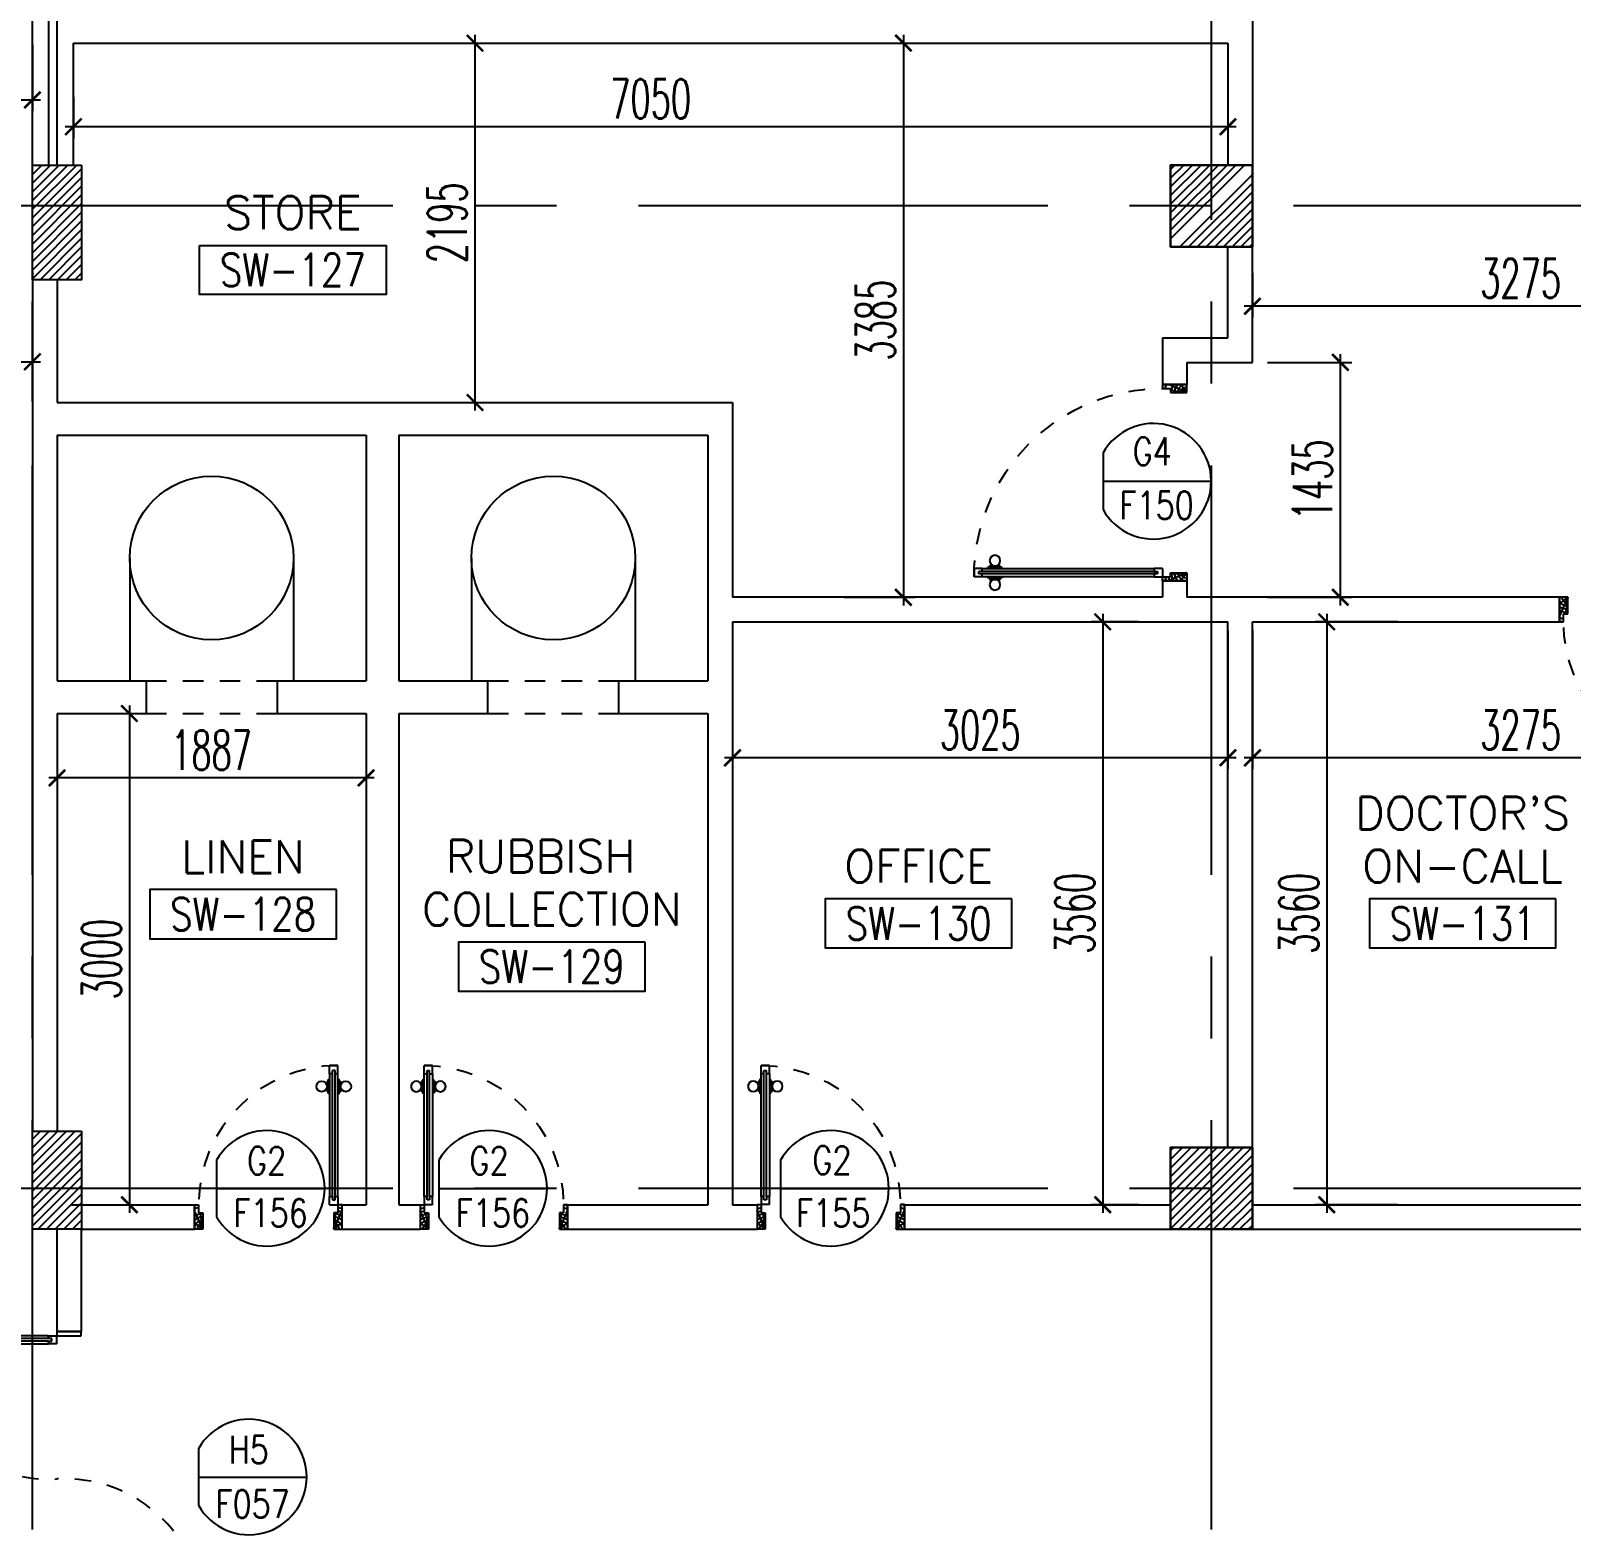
# Model space of a CAD drawing. Extents: x 276011.4 to 276105.3, y 57291.9 to 57371.4.
# Drawn here: x 276062.41 to 276071.81, y 57327.88 to 57337.05 of the extents above; entities that cross this region are included whole.
import ezdxf
from ezdxf.enums import TextEntityAlignment as Align

# ---------------------------------------------------------------- set-up
doc = ezdxf.new("R2010")
doc.units = 0
doc.header["$MEASUREMENT"] = 0
doc.header["$PDMODE"] = 34
for name, pattern in [('CENTERX2', [4, 2.5, -0.5, 0.5, -0.5]), ('HIDDEN', [0.375, 0.25, -0.125]), ('HIDDEN2', [0.1875, 0.125, -0.0625])]:
    doc.linetypes.add(name, pattern=pattern)
doc.layers.get('0').update_dxf_attribs({"linetype": 'CONTINUOUS'})
doc.layers.get('DEFPOINTS').update_dxf_attribs({"linetype": 'CONTINUOUS'})
for name, color, linetype in [('AXES', 11, 'CENTERX2'), ('COL', 5, 'CONTINUOUS'), ('DIM', 4, 'CONTINUOUS'), ('DOOR', 7, 'CONTINUOUS'), ('DOOR-CR', 2, 'CONTINUOUS'), ('DOOR-NO', 3, 'CONTINUOUS'), ('HAT', 8, 'CONTINUOUS'), ('INSUL', 4, 'CONTINUOUS'), ('RM-BOX', 4, 'CONTINUOUS'), ('RM-NAME', 2, 'CONTINUOUS'), ('RM-NO', 2, 'CONTINUOUS'), ('SHAFT', 3, 'CONTINUOUS'), ('SUNI-FUR', 11, 'CONTINUOUS'), ('WALL', 2, 'CONTINUOUS')]:
    doc.layers.add(name, color=color, linetype=linetype)
doc.styles.add('ROMANS', font='ROMANS.shx', dxfattribs={"width": 0.6})
doc.dimstyles.new('STANDARD in', dxfattribs={"dimtxt": 0.24, "dimasz": 0.1, "dimexe": 0.07, "dimexo": 0.05, "dimgap": 0.05, "dimtad": 1, "dimdec": 0, "dimlfac": 1000, "dimzin": 0, "dimdsep": 46, "dimtxsty": 'ROMANS', "dimblk": 'ARCHTICK', "dimcen": 0.05, "dimdle": 0.05, "dimclrd": 4, "dimclre": 4, "dimclrt": 2, "dimadec": 0, "dimazin": 0, "dimtfac": 1, "dimtdec": 0, "dimtmove": 2, "dimatfit": 3, "dimfxl": 0, "dimtolj": 1, "dimtzin": 0, "dimarcsym": 0})

# ---------------------------------------------------------------- blocks, each defined once
blk = doc.blocks.new('RM1')
at = {"layer": 'RM-BOX'}
blk.add_lwpolyline([(569.9, -200), (-569.9, -200), (-569.9, -500), (569.9, -500)], close=True, dxfattribs=at)
at = {"layer": 'RM-NAME', "style": 'ROMANS'}
for tag, p in [('ROOMNAME1', (0, 323.8)), ('ROOMNAME2', (0, 0))]:
    blk.add_attdef(tag, text='', height=200, dxfattribs=at).set_placement(p, align=Align.MIDDLE)
at = {"layer": 'RM-NO', "style": 'ROMANS', "width": 0.8}
blk.add_attdef('ROOMNO', text='', height=200, dxfattribs=at).set_placement((0, -350), align=Align.MIDDLE)
blk = doc.blocks.new('DD1')
at = {"layer": 'DOOR-CR'}
blk.add_line((-307.6, 0), (352.8, 0), dxfattribs=at)
blk.add_lwpolyline([(-307.6, -172.9, 3.820224), (-307.6, 172.9)], format="xyb", close=True, dxfattribs=at)
at = {"layer": 'DOOR-NO', "color": 255, "style": 'ROMANS', "width": 0.8}
for tag, p in [('G', (0, 183.5)), ('000', (0, -141.4))]:
    blk.add_attdef(tag, text='', height=204, dxfattribs=at).set_placement(p, align=Align.MIDDLE)
blk = doc.blocks.new('*X41')
at = {"color": 0}
for p, q in [((227925.6, 149489.7), (228425.6, 149989.7)), ((227928.6, 149545.8), (228372.5, 149989.7)), ((227928.6, 149598.8), (228319.5, 149989.7)), ((227928.6, 149651.8), (228266.5, 149989.7)), ((227928.6, 149704.9), (228213.4, 149989.7)), ((227928.6, 149757.9), (228160.4, 149989.7)), ((227928.6, 149810.9), (228107.4, 149989.7)), ((227928.6, 149864), (228054.3, 149989.7)), ((227928.6, 149917), (228001.3, 149989.7)), ((227928.6, 149970), (227948.3, 149989.7)), ((227978.6, 149489.7), (228428.6, 149939.7)), ((228031.6, 149489.7), (228428.6, 149886.7)), ((228084.7, 149489.7), (228428.6, 149833.6)), ((228137.7, 149489.7), (228428.6, 149780.6)), ((228190.7, 149489.7), (228428.6, 149727.6)), ((228243.8, 149489.7), (228428.6, 149674.5)), ((228296.8, 149489.7), (228428.6, 149621.5)), ((228349.8, 149489.7), (228428.6, 149568.5)), ((228402.9, 149489.7), (228428.6, 149515.4))]:
    blk.add_line(p, q, dxfattribs=at)
blk = doc.blocks.new('COL50')
at = {"layer": 'COL'}
blk.add_lwpolyline([(-250, 250), (-250, -250), (250, -250), (250, 250)], close=True, dxfattribs=at)
blk = doc.blocks.new('*X42')
at = {"color": 0}
for p, q in [((227928.6, 155538.5), (228379.8, 155989.7)), ((227928.6, 155591.5), (228326.8, 155989.7)), ((227928.6, 155644.6), (228273.7, 155989.7)), ((227928.6, 155697.6), (228220.7, 155989.7)), ((227928.6, 155750.6), (228167.7, 155989.7)), ((227928.6, 155803.7), (228114.6, 155989.7)), ((227928.6, 155856.7), (228061.6, 155989.7)), ((227928.6, 155909.7), (228008.6, 155989.7)), ((227928.6, 155962.8), (227955.5, 155989.7)), ((227985.9, 155489.7), (228428.6, 155932.4)), ((228038.9, 155489.7), (228428.6, 155879.4)), ((228091.9, 155489.7), (228428.6, 155826.4)), ((228145, 155489.7), (228428.6, 155773.3)), ((228198, 155489.7), (228428.6, 155720.3)), ((228251, 155489.7), (228428.6, 155667.3)), ((228304.1, 155489.7), (228428.6, 155614.2)), ((228357.1, 155489.7), (228428.6, 155561.2)), ((228410.1, 155489.7), (228428.6, 155508.2))]:
    blk.add_line(p, q, dxfattribs=at)
blk = doc.blocks.new('DOOR100')
at = {"layer": 'DOOR', "color": 0, "linetype": 'ByBlock'}
for p, q in [((-25, 1300), (-75, 1300)), ((-75, 1300), (-25, 1300)), ((-75, 1250), (-75, 1300)), ((-58, 1250), (-75, 1250)), ((-42, 1270), (-58, 1270)), ((-58, 1250), (-58, 1270)), ((-42, 1250), (-42, 1270)), ((-25, 1250), (-42, 1250)), ((-25, 1250), (-25, 1300)), ((-82.2, 1205), (-91.2, 1205)), ((-91.2, 1205), (-91.2, 1140.2)), ((-82.2, 1140.2), (-91.2, 1140.2)), ((-75, 1217.6), (-82.2, 1217.6)), ((-82.2, 1127.6), (-82.2, 1217.6)), ((-82.2, 1205), (-82.2, 1140.2)), ((-25, 1217.6), (-17.8, 1217.6)), ((-17.8, 1127.6), (-17.8, 1217.6)), ((-17.8, 1205), (-8.8, 1205)), ((-17.8, 1205), (-17.8, 1140.2)), ((-17.8, 1140.2), (-8.8, 1140.2)), ((-8.8, 1205), (-8.8, 1140.2)), ((-75, 1127.6), (-82.2, 1127.6)), ((-25, 1127.6), (-17.8, 1127.6)), ((-75, 200), (-58, 200)), ((-75, 150), (-75, 200)), ((-58, 200), (-58, 180)), ((-42, 200), (-25, 200)), ((-42, 180), (-42, 200)), ((-25, 200), (-25, 150)), ((-1200, 0), (-1200, 150)), ((-1200, 150), (-1175, 150)), ((-1200, 150), (-1200, 0)), ((-1175, 150), (-1175, 100)), ((-1175, 100), (-1150, 100)), ((-1150, 100), (-1150, 0)), ((-75, 150), (-25, 150)), ((-58, 180), (-42, 180)), ((-50, 100), (-50, 0)), ((-25, 100), (-50, 100)), ((0, 150), (-25, 150)), ((-25, 150), (-25, 100)), ((0, 150), (0, 0)), ((-1150, 0), (-1200, 0)), ((-50, 0), (0, 0))]:
    blk.add_line(p, q, dxfattribs=at)
at = {"layer": 'DOOR', "linetype": 'ByBlock'}
for p, q in [((-75, 1250), (-75, 200)), ((-58, 200), (-58, 1250)), ((-42, 200), (-42, 1250)), ((-25, 200), (-25, 1250)), ((0, 0), (0, 150))]:
    blk.add_line(p, q, dxfattribs=at)
at = {"layer": 'DOOR', "color": 9, "linetype": 'ByBlock'}
for p, q in [((-1150, 0), (-1200, 113.7)), ((-1150, 0), (-1163.4, 100)), ((-50, 0), (0, 113.7)), ((-50, 0), (-36.6, 100)), ((-1150, 0), (-1200, 40.1)), ((-50, 0), (0, 40.1))]:
    blk.add_line(p, q, dxfattribs=at)
at = {"layer": 'DOOR', "color": 0, "linetype": 'ByBlock'}
for centre in [(-123.5, 1172.6), (23.5, 1172.6)]:
    blk.add_circle(centre, 32.4, dxfattribs=at)
at = {"layer": 'DOOR', "linetype": 'HIDDEN', "ltscale": 0.5}
blk.add_arc((-25, 150), 1150, 89.99998, 180.00006, dxfattribs=at)
at = {"layer": 'DOOR', "color": 9, "linetype": 'ByBlock'}
for centre, radius, start, end in [((-1150, 0), 154.4, 103.71423, 108.89471), ((-1150, 0), 134.4, 100.71998, 111.84015), ((-1150, 0), 94.4, 90, 121.98181), ((-50, 0), 94.4, 58.01819, 90), ((-50, 0), 134.4, 68.15985, 79.28002), ((-50, 0), 114.4, 64.08384, 77.37743), ((-50, 0), 154.4, 71.10529, 76.28577), ((-1150, 0), 74.4, 90, 132.22357), ((-1150, 0), 54.4, 90, 156.79262), ((-1150, 0), 34.4, 90, 180), ((-1150, 0), 14.4, 90, 180), ((-50, 0), 74.4, 47.77643, 90), ((-50, 0), 54.4, 23.20738, 90), ((-50, 0), 34.4, 0, 90), ((-50, 0), 14.4, 0, 90)]:
    blk.add_arc(centre, radius, start, end, dxfattribs=at)
blk = doc.blocks.new('DOOR90')
at = {"layer": 'DOOR', "color": 0, "linetype": 'ByBlock'}
for p, q in [((-150, 0), (-150, -25)), ((-150, 0), (0, 0)), ((0, -50), (0, 0)), ((-1000, -25), (-1000, -75)), ((-1000, -75), (-1000, -25)), ((-950, -25), (-1000, -25)), ((-950, -75), (-1000, -75)), ((-970, -42), (-970, -58)), ((-950, -42), (-970, -42)), ((-950, -58), (-970, -58)), ((-950, -25), (-950, -42)), ((-950, -58), (-950, -75)), ((-917.6, -25), (-917.6, -17.8)), ((-827.6, -17.8), (-917.6, -17.8)), ((-917.6, -75), (-917.6, -82.2)), ((-827.6, -82.2), (-917.6, -82.2)), ((-905, -17.8), (-905, -8.8)), ((-905, -8.8), (-840.2, -8.8)), ((-905, -17.8), (-840.2, -17.8)), ((-905, -82.2), (-905, -91.2)), ((-905, -82.2), (-840.2, -82.2)), ((-905, -91.2), (-840.2, -91.2)), ((-840.2, -17.8), (-840.2, -8.8)), ((-840.2, -82.2), (-840.2, -91.2)), ((-827.6, -25), (-827.6, -17.8)), ((-827.6, -75), (-827.6, -82.2)), ((-200, -42), (-200, -25)), ((-200, -25), (-150, -25)), ((-180, -42), (-200, -42)), ((-200, -75), (-200, -58)), ((-200, -58), (-180, -58)), ((-150, -75), (-200, -75)), ((-180, -58), (-180, -42)), ((-150, -75), (-150, -25)), ((-150, -25), (-100, -25)), ((-100, -25), (-100, -50)), ((-100, -50), (0, -50)), ((-150, -900), (-150, -875)), ((-150, -875), (-100, -875)), ((0, -900), (-150, -900)), ((-150, -900), (0, -900)), ((-100, -850), (0, -850)), ((-100, -875), (-100, -850)), ((0, -850), (0, -900))]:
    blk.add_line(p, q, dxfattribs=at)
at = {"layer": 'DOOR', "color": 9, "linetype": 'ByBlock'}
for p, q in [((0, -50), (-113.7, 0)), ((0, -50), (-40.1, 0)), ((0, -50), (-100, -36.6)), ((0, -850), (-113.7, -900)), ((0, -850), (-100, -863.4)), ((0, -850), (-40.1, -900))]:
    blk.add_line(p, q, dxfattribs=at)
at = {"layer": 'DOOR', "linetype": 'ByBlock'}
for p, q in [((-200, -25), (-950, -25)), ((-200, -42), (-950, -42)), ((-200, -58), (-950, -58)), ((-950, -75), (-200, -75))]:
    blk.add_line(p, q, dxfattribs=at)
at = {"layer": 'DOOR', "color": 0, "linetype": 'ByBlock'}
for centre in [(-872.6, 23.5), (-872.6, -123.5)]:
    blk.add_circle(centre, 32.4, dxfattribs=at)
at = {"layer": 'DOOR', "color": 9, "linetype": 'ByBlock'}
for centre, radius, start, end in [((0, -50), 154.4, 161.10529, 166.28577), ((0, -50), 134.4, 158.15985, 169.28002), ((0, -50), 94.4, 148.01819, 180), ((0, -50), 74.4, 137.77643, 180), ((0, -50), 114.4, 154.08384, 167.37743), ((0, -50), 54.4, 113.20738, 180), ((0, -50), 34.4, 90, 180), ((0, -50), 14.4, 90, 180), ((0, -850), 154.4, 193.71423, 198.89471), ((0, -850), 134.4, 190.71998, 201.84015), ((0, -850), 94.4, 180, 211.98181), ((0, -850), 74.4, 180, 222.22357), ((0, -850), 54.4, 180, 246.79262), ((0, -850), 34.4, 180, 270), ((0, -850), 14.4, 180, 270)]:
    blk.add_arc(centre, radius, start, end, dxfattribs=at)
at = {"layer": 'DOOR', "linetype": 'HIDDEN', "ltscale": 0.5}
blk.add_arc((-150, -25), 850, 180, 270, dxfattribs=at)
blk = doc.blocks.new('C11')
at = {"layer": 'HAT'}
h = blk.add_hatch(dxfattribs=at)
h.set_pattern_fill('ANSI31', color=256, scale=300, style=0)
h.set_pattern_definition([(45, (-248556.182, -75061.005), (-26.5165043, 26.5165043), [])])
h.paths.add_polyline_path([(300, 700), (0, 700), (0, 350), (300, 350)])
h.paths.add_polyline_path([(300, 350), (0, 350), (0, 0), (300, 0)])
at = {"layer": 'COL'}
blk.add_lwpolyline([(300, 700), (300, 0), (0, 0), (0, 700)], close=True, dxfattribs=at)
blk = doc.blocks.new('_ARCHTICK')
at = {"color": 0, "linetype": 'ByBlock', "const_width": 0.15}
blk.add_lwpolyline([(-0.5, -0.5), (0.5, 0.5)], dxfattribs=at)
blk = doc.blocks.new('*D399')
at = {"layer": 'DEFPOINTS', "color": 0, "linetype": 'ByBlock', "ltscale": 0.3}
for p in [(276069.8655, 57333.4429), (276073.1405, 57333.4429), (276069.8655, 57332.6125)]:
    blk.add_point(p, dxfattribs=at)
at = {"layer": 'DIM', "color": 4, "linetype": 'ByBlock', "lineweight": -2, "ltscale": 0.3}
for p, q in [((276069.8655, 57333.3929), (276069.8655, 57332.5425)), ((276073.1405, 57333.3929), (276073.1405, 57332.5425)), ((276073.1905, 57332.6125), (276069.8155, 57332.6125))]:
    blk.add_line(p, q, dxfattribs=at)
at = {"layer": 'DIM', "color": 4, "linetype": 'ByBlock', "lineweight": -2, "ltscale": 0.3, "xscale": 0.1, "yscale": 0.1, "zscale": 0.1, "rotation": 180}
blk.add_blockref('_ARCHTICK', (276069.8655, 57332.6125), dxfattribs=at)
at = {"layer": 'DIM', "color": 4, "linetype": 'ByBlock', "lineweight": -2, "ltscale": 0.3, "xscale": 0.1, "yscale": 0.1, "zscale": 0.1}
blk.add_blockref('_ARCHTICK', (276073.1405, 57332.6125), dxfattribs=at)
at = {"layer": 'DIM', "color": 2, "linetype": 'ByBlock', "ltscale": 0.3, "insert": (276071.503, 57332.7825), "char_height": 0.24, "attachment_point": 5, "style": 'ROMANS'}
blk.add_mtext('\\A1;3275', dxfattribs=at)
blk = doc.blocks.new('*D398')
at = {"layer": 'DEFPOINTS', "color": 0, "linetype": 'ByBlock', "ltscale": 0.3}
for p in [(276070.803, 57333.4429), (276070.3191, 57329.8829), (276070.803, 57329.8829)]:
    blk.add_point(p, dxfattribs=at)
at = {"layer": 'DIM', "color": 4, "linetype": 'ByBlock', "lineweight": -2, "ltscale": 0.3}
for p, q in [((276070.753, 57333.4429), (276070.2491, 57333.4429)), ((276070.3191, 57333.4929), (276070.3191, 57329.8329)), ((276070.753, 57329.8829), (276070.2491, 57329.8829))]:
    blk.add_line(p, q, dxfattribs=at)
at = {"layer": 'DIM', "color": 4, "linetype": 'ByBlock', "lineweight": -2, "ltscale": 0.3, "xscale": 0.1, "yscale": 0.1, "zscale": 0.1}
for p, rotation in [((276070.3191, 57333.4429), 90), ((276070.3191, 57329.8829), 270)]:
    blk.add_blockref('_ARCHTICK', p, dxfattribs=dict(at, rotation=rotation))
at = {"layer": 'DIM', "color": 2, "linetype": 'ByBlock', "ltscale": 0.3, "insert": (276070.1491, 57331.6629), "char_height": 0.24, "attachment_point": 5, "rotation": 90, "style": 'ROMANS'}
blk.add_mtext('\\A1;3560', dxfattribs=at)
blk = doc.blocks.new('*D397')
at = {"layer": 'DEFPOINTS', "color": 0, "linetype": 'ByBlock', "ltscale": 0.3}
for p in [(276066.6905, 57333.4329), (276069.7155, 57333.4429), (276066.6905, 57332.6125)]:
    blk.add_point(p, dxfattribs=at)
at = {"layer": 'DIM', "color": 4, "linetype": 'ByBlock', "lineweight": -2, "ltscale": 0.3}
for p, q in [((276066.6905, 57333.3829), (276066.6905, 57332.5425)), ((276069.7155, 57333.3929), (276069.7155, 57332.5425)), ((276069.7655, 57332.6125), (276066.6405, 57332.6125))]:
    blk.add_line(p, q, dxfattribs=at)
at = {"layer": 'DIM', "color": 4, "linetype": 'ByBlock', "lineweight": -2, "ltscale": 0.3, "xscale": 0.1, "yscale": 0.1, "zscale": 0.1, "rotation": 180}
blk.add_blockref('_ARCHTICK', (276066.6905, 57332.6125), dxfattribs=at)
at = {"layer": 'DIM', "color": 4, "linetype": 'ByBlock', "lineweight": -2, "ltscale": 0.3, "xscale": 0.1, "yscale": 0.1, "zscale": 0.1}
blk.add_blockref('_ARCHTICK', (276069.7155, 57332.6125), dxfattribs=at)
at = {"layer": 'DIM', "color": 2, "linetype": 'ByBlock', "ltscale": 0.3, "insert": (276068.203, 57332.7825), "char_height": 0.24, "attachment_point": 5, "style": 'ROMANS'}
blk.add_mtext('\\A1;3025', dxfattribs=at)
blk = doc.blocks.new('*D396')
at = {"layer": 'DEFPOINTS', "color": 0, "linetype": 'ByBlock', "ltscale": 0.3}
for p in [(276069.2194, 57333.4429), (276068.9511, 57329.8829), (276069.2194, 57329.8829)]:
    blk.add_point(p, dxfattribs=at)
at = {"layer": 'DIM', "color": 4, "linetype": 'ByBlock', "lineweight": -2, "ltscale": 0.3}
for p, q in [((276069.1694, 57333.4429), (276068.8811, 57333.4429)), ((276068.9511, 57333.4929), (276068.9511, 57329.8329)), ((276069.1694, 57329.8829), (276068.8811, 57329.8829))]:
    blk.add_line(p, q, dxfattribs=at)
at = {"layer": 'DIM', "color": 4, "linetype": 'ByBlock', "lineweight": -2, "ltscale": 0.3, "xscale": 0.1, "yscale": 0.1, "zscale": 0.1}
for p, rotation in [((276068.9511, 57333.4429), 90), ((276068.9511, 57329.8829), 270)]:
    blk.add_blockref('_ARCHTICK', p, dxfattribs=dict(at, rotation=rotation))
at = {"layer": 'DIM', "color": 2, "linetype": 'ByBlock', "ltscale": 0.3, "insert": (276068.7811, 57331.6629), "char_height": 0.24, "attachment_point": 5, "rotation": 90, "style": 'ROMANS'}
blk.add_mtext('\\A1;3560', dxfattribs=at)
blk = doc.blocks.new('*D395')
at = {"layer": 'DEFPOINTS', "color": 0, "linetype": 'ByBlock', "ltscale": 0.3}
for p in [(276062.5655, 57332.9004), (276064.453, 57332.9004), (276062.5655, 57332.4896)]:
    blk.add_point(p, dxfattribs=at)
at = {"layer": 'DIM', "color": 4, "linetype": 'ByBlock', "lineweight": -2, "ltscale": 0.3}
for p, q in [((276062.5655, 57332.8504), (276062.5655, 57332.4196)), ((276064.453, 57332.8504), (276064.453, 57332.4196)), ((276064.503, 57332.4896), (276062.5155, 57332.4896))]:
    blk.add_line(p, q, dxfattribs=at)
at = {"layer": 'DIM', "color": 4, "linetype": 'ByBlock', "lineweight": -2, "ltscale": 0.3, "xscale": 0.1, "yscale": 0.1, "zscale": 0.1, "rotation": 180}
blk.add_blockref('_ARCHTICK', (276062.5655, 57332.4896), dxfattribs=at)
at = {"layer": 'DIM', "color": 4, "linetype": 'ByBlock', "lineweight": -2, "ltscale": 0.3, "xscale": 0.1, "yscale": 0.1, "zscale": 0.1}
blk.add_blockref('_ARCHTICK', (276064.453, 57332.4896), dxfattribs=at)
at = {"layer": 'DIM', "color": 2, "linetype": 'ByBlock', "ltscale": 0.3, "insert": (276063.5092, 57332.6596), "char_height": 0.24, "attachment_point": 5, "style": 'ROMANS'}
blk.add_mtext('\\A1;1887', dxfattribs=at)
blk = doc.blocks.new('*D394')
at = {"layer": 'DEFPOINTS', "color": 0, "linetype": 'ByBlock', "ltscale": 0.3}
for p in [(276062.7744, 57332.8829), (276062.5987, 57329.8829), (276063.0072, 57329.8829)]:
    blk.add_point(p, dxfattribs=at)
at = {"layer": 'DIM', "color": 4, "linetype": 'ByBlock', "lineweight": -2, "ltscale": 0.3}
for p, q in [((276062.8244, 57332.8829), (276063.0772, 57332.8829)), ((276063.0072, 57332.9329), (276063.0072, 57329.8329)), ((276062.6487, 57329.8829), (276063.0772, 57329.8829))]:
    blk.add_line(p, q, dxfattribs=at)
at = {"layer": 'DIM', "color": 4, "linetype": 'ByBlock', "lineweight": -2, "ltscale": 0.3, "xscale": 0.1, "yscale": 0.1, "zscale": 0.1}
for p, rotation in [((276063.0072, 57332.8829), 90), ((276063.0072, 57329.8829), 270)]:
    blk.add_blockref('_ARCHTICK', p, dxfattribs=dict(at, rotation=rotation))
at = {"layer": 'DIM', "color": 2, "linetype": 'ByBlock', "ltscale": 0.3, "insert": (276062.8372, 57331.3829), "char_height": 0.24, "attachment_point": 5, "rotation": 90, "style": 'ROMANS'}
blk.add_mtext('\\A1;3000', dxfattribs=at)
blk = doc.blocks.new('*D393')
at = {"layer": 'DEFPOINTS', "color": 0, "linetype": 'ByBlock', "ltscale": 0.3}
for p in [(276064.8037, 57336.9779), (276064.5492, 57334.7829), (276065.1179, 57334.7829)]:
    blk.add_point(p, dxfattribs=at)
at = {"layer": 'DIM', "color": 4, "linetype": 'ByBlock', "lineweight": -2, "ltscale": 0.3}
for p, q in [((276065.1179, 57337.0279), (276065.1179, 57334.7329)), ((276064.8537, 57336.9779), (276065.1879, 57336.9779)), ((276064.5992, 57334.7829), (276065.1879, 57334.7829))]:
    blk.add_line(p, q, dxfattribs=at)
at = {"layer": 'DIM', "color": 4, "linetype": 'ByBlock', "lineweight": -2, "ltscale": 0.3, "xscale": 0.1, "yscale": 0.1, "zscale": 0.1}
for p, rotation in [((276065.1179, 57336.9779), 90), ((276065.1179, 57334.7829), 270)]:
    blk.add_blockref('_ARCHTICK', p, dxfattribs=dict(at, rotation=rotation))
at = {"layer": 'DIM', "color": 2, "linetype": 'ByBlock', "ltscale": 0.3, "insert": (276064.9479, 57335.8804), "char_height": 0.24, "attachment_point": 5, "rotation": 90, "style": 'ROMANS'}
blk.add_mtext('\\A1;2195', dxfattribs=at)
blk = doc.blocks.new('*D392')
at = {"layer": 'DEFPOINTS', "color": 0, "linetype": 'ByBlock', "ltscale": 0.3}
for p in [(276069.7155, 57336.7486), (276062.6655, 57336.6993), (276062.6655, 57336.467)]:
    blk.add_point(p, dxfattribs=at)
at = {"layer": 'DIM', "color": 4, "linetype": 'ByBlock', "lineweight": -2, "ltscale": 0.3}
for p, q in [((276062.6655, 57336.6493), (276062.6655, 57336.397)), ((276069.7155, 57336.6986), (276069.7155, 57336.397)), ((276069.7655, 57336.467), (276062.6155, 57336.467))]:
    blk.add_line(p, q, dxfattribs=at)
at = {"layer": 'DIM', "color": 4, "linetype": 'ByBlock', "lineweight": -2, "ltscale": 0.3, "xscale": 0.1, "yscale": 0.1, "zscale": 0.1, "rotation": 180}
blk.add_blockref('_ARCHTICK', (276062.6655, 57336.467), dxfattribs=at)
at = {"layer": 'DIM', "color": 4, "linetype": 'ByBlock', "lineweight": -2, "ltscale": 0.3, "xscale": 0.1, "yscale": 0.1, "zscale": 0.1}
blk.add_blockref('_ARCHTICK', (276069.7155, 57336.467), dxfattribs=at)
at = {"layer": 'DIM', "color": 2, "linetype": 'ByBlock', "ltscale": 0.3, "insert": (276066.1905, 57336.637), "char_height": 0.24, "attachment_point": 5, "style": 'ROMANS'}
blk.add_mtext('\\A1;7050', dxfattribs=at)
blk = doc.blocks.new('fe-door')
at = {"layer": 'DOOR', "color": 0, "linetype": 'ByBlock'}
for p, q in [((-805, 1782.2), (-805, 1791.2)), ((-805, 1791.2), (-740.2, 1791.2)), ((-740.2, 1782.2), (-740.2, 1791.2)), ((150, 1800), (0, 1800)), ((0, 1800), (0, 1775)), ((150, 1775), (150, 1800)), ((-900, 1775), (-900, 1725)), ((-900, 1725), (-900, 1775)), ((-850, 1775), (-900, 1775)), ((-850, 1725), (-900, 1725)), ((-870, 1758), (-870, 1742)), ((-850, 1758), (-870, 1758)), ((-850, 1742), (-870, 1742)), ((-850, 1775), (-850, 1758)), ((-850, 1742), (-850, 1725)), ((-817.6, 1775), (-817.6, 1782.2)), ((-727.6, 1782.2), (-817.6, 1782.2)), ((-817.6, 1725), (-817.6, 1717.8)), ((-727.6, 1717.8), (-817.6, 1717.8)), ((-805, 1782.2), (-740.2, 1782.2)), ((-805, 1717.8), (-805, 1708.8)), ((-805, 1717.8), (-740.2, 1717.8)), ((-805, 1708.8), (-740.2, 1708.8)), ((-740.2, 1717.8), (-740.2, 1708.8)), ((-727.6, 1775), (-727.6, 1782.2)), ((-727.6, 1725), (-727.6, 1717.8)), ((-50, 1758), (-50, 1775)), ((-50, 1775), (0, 1775)), ((-30, 1758), (-50, 1758)), ((-50, 1725), (-50, 1742)), ((-50, 1742), (-30, 1742)), ((0, 1725), (-50, 1725)), ((-30, 1742), (-30, 1758)), ((0, 1725), (0, 1775)), ((0, 1775), (150, 1775)), ((0, 75), (0, 25)), ((0, 75), (50, 75)), ((0, 0), (0, 25)), ((0, 25), (50, 25)), ((150, 25), (0, 25)), ((0, 0), (150, 0)), ((30, 58), (30, 42)), ((50, 58), (30, 58)), ((30, 42), (50, 42)), ((50, 75), (50, 58)), ((50, 42), (50, 25)), ((150, 25), (150, 0)), ((850, 58), (850, 75)), ((850, 75), (900, 75)), ((850, 58), (870, 58)), ((850, 25), (850, 42)), ((850, 42), (870, 42)), ((850, 25), (900, 25)), ((870, 42), (870, 58)), ((900, 25), (900, 75)), ((900, 75), (900, 25))]:
    blk.add_line(p, q, dxfattribs=at)
at = {"layer": 'DOOR', "linetype": 'ByBlock'}
for p, q in [((-50, 1775), (-850, 1775)), ((-50, 1758), (-850, 1758)), ((-50, 1742), (-850, 1742)), ((-850, 1725), (-50, 1725)), ((850, 75), (50, 75)), ((50, 58), (850, 58)), ((50, 42), (850, 42)), ((50, 25), (850, 25))]:
    blk.add_line(p, q, dxfattribs=at)
at = {"layer": 'DOOR', "color": 0, "linetype": 'ByBlock'}
for centre in [(-772.6, 1823.5), (-772.6, 1676.5)]:
    blk.add_circle(centre, 32.4, dxfattribs=at)
at = {"layer": 'DOOR', "linetype": 'HIDDEN', "ltscale": 0.5}
for centre, start, end in [((-49, 1750), 178.31738, 273.29648), ((49, 50), 358.31738, 93.29648)]:
    blk.add_arc(centre, 851.4, start, end, dxfattribs=at)
at = {"layer": 'WALL'}
for p, q in [((0, 1800), (150, 1800)), ((0, 0), (150, 0))]:
    blk.add_line(p, q, dxfattribs=at)
at = {"layer": 'WALL', "linetype": 'ByBlock'}
blk.add_line((0, 1800), (150, 1800), dxfattribs=at)
blk = doc.blocks.new('*D659')
at = {"layer": 'DEFPOINTS', "color": 0, "linetype": 'ByBlock', "ltscale": 0.3}
for p in [(276061.2455, 57337.0172), (276062.4155, 57337.0172), (276062.4155, 57336.6313)]:
    blk.add_point(p, dxfattribs=at)
at = {"layer": 'DIM', "color": 4, "linetype": 'ByBlock', "lineweight": -2, "ltscale": 0.3}
for p, q in [((276061.2455, 57336.9672), (276061.2455, 57336.5613)), ((276062.4155, 57336.9672), (276062.4155, 57336.5613)), ((276061.1955, 57336.6313), (276062.4655, 57336.6313))]:
    blk.add_line(p, q, dxfattribs=at)
at = {"layer": 'DIM', "color": 4, "linetype": 'ByBlock', "lineweight": -2, "ltscale": 0.3, "xscale": 0.1, "yscale": 0.1, "zscale": 0.1, "rotation": 180}
blk.add_blockref('_ARCHTICK', (276061.2455, 57336.6313), dxfattribs=at)
at = {"layer": 'DIM', "color": 4, "linetype": 'ByBlock', "lineweight": -2, "ltscale": 0.3, "xscale": 0.1, "yscale": 0.1, "zscale": 0.1}
blk.add_blockref('_ARCHTICK', (276062.4155, 57336.6313), dxfattribs=at)
at = {"layer": 'DIM', "color": 2, "linetype": 'ByBlock', "ltscale": 0.3, "insert": (276061.8305, 57336.8013), "char_height": 0.24, "attachment_point": 5, "style": 'ROMANS'}
blk.add_mtext('\\A1;1170', dxfattribs=at)
blk = doc.blocks.new('*D670')
at = {"layer": 'DEFPOINTS', "color": 0, "linetype": 'ByBlock', "ltscale": 0.3}
for p in [(276062.4155, 57335.0314), (276057.5955, 57334.8769), (276062.4155, 57334.7388)]:
    blk.add_point(p, dxfattribs=at)
at = {"layer": 'DIM', "color": 4, "linetype": 'ByBlock', "lineweight": -2, "ltscale": 0.3}
for p, q in [((276057.5955, 57334.9269), (276057.5955, 57335.1014)), ((276062.4155, 57334.7888), (276062.4155, 57335.1014)), ((276057.5455, 57335.0314), (276062.4655, 57335.0314))]:
    blk.add_line(p, q, dxfattribs=at)
at = {"layer": 'DIM', "color": 4, "linetype": 'ByBlock', "lineweight": -2, "ltscale": 0.3, "xscale": 0.1, "yscale": 0.1, "zscale": 0.1, "rotation": 180}
blk.add_blockref('_ARCHTICK', (276057.5955, 57335.0314), dxfattribs=at)
at = {"layer": 'DIM', "color": 4, "linetype": 'ByBlock', "lineweight": -2, "ltscale": 0.3, "xscale": 0.1, "yscale": 0.1, "zscale": 0.1}
blk.add_blockref('_ARCHTICK', (276062.4155, 57335.0314), dxfattribs=at)
at = {"layer": 'DIM', "color": 2, "linetype": 'ByBlock', "ltscale": 0.3, "insert": (276060.0055, 57335.2014), "char_height": 0.24, "attachment_point": 5, "style": 'ROMANS'}
blk.add_mtext('\\A1;4820', dxfattribs=at)
blk = doc.blocks.new('*D671')
at = {"layer": 'DEFPOINTS', "color": 0, "linetype": 'ByBlock', "ltscale": 0.3}
for p in [(276067.4196, 57336.9779), (276067.3225, 57333.5929), (276067.7338, 57333.5929)]:
    blk.add_point(p, dxfattribs=at)
at = {"layer": 'DIM', "color": 4, "linetype": 'ByBlock', "lineweight": -2, "ltscale": 0.3}
for p, q in [((276067.7338, 57337.0279), (276067.7338, 57333.5429)), ((276067.4696, 57336.9779), (276067.8038, 57336.9779)), ((276067.3725, 57333.5929), (276067.8038, 57333.5929))]:
    blk.add_line(p, q, dxfattribs=at)
at = {"layer": 'DIM', "color": 4, "linetype": 'ByBlock', "lineweight": -2, "ltscale": 0.3, "xscale": 0.1, "yscale": 0.1, "zscale": 0.1}
for p, rotation in [((276067.7338, 57336.9779), 90), ((276067.7338, 57333.5929), 270)]:
    blk.add_blockref('_ARCHTICK', p, dxfattribs=dict(at, rotation=rotation))
at = {"layer": 'DIM', "color": 2, "linetype": 'ByBlock', "ltscale": 0.3, "insert": (276067.5638, 57335.2854), "char_height": 0.24, "attachment_point": 5, "rotation": 90, "style": 'ROMANS'}
blk.add_mtext('\\A1;3385', dxfattribs=at)
blk = doc.blocks.new('*D672')
at = {"layer": 'DEFPOINTS', "color": 0, "linetype": 'ByBlock', "ltscale": 0.3}
for p in [(276069.8655, 57335.6238), (276073.1405, 57335.6467), (276069.8655, 57335.371)]:
    blk.add_point(p, dxfattribs=at)
at = {"layer": 'DIM', "color": 4, "linetype": 'ByBlock', "lineweight": -2, "ltscale": 0.3}
for p, q in [((276069.8655, 57335.5738), (276069.8655, 57335.301)), ((276073.1405, 57335.5967), (276073.1405, 57335.301)), ((276073.1905, 57335.371), (276069.8155, 57335.371))]:
    blk.add_line(p, q, dxfattribs=at)
at = {"layer": 'DIM', "color": 4, "linetype": 'ByBlock', "lineweight": -2, "ltscale": 0.3, "xscale": 0.1, "yscale": 0.1, "zscale": 0.1, "rotation": 180}
blk.add_blockref('_ARCHTICK', (276069.8655, 57335.371), dxfattribs=at)
at = {"layer": 'DIM', "color": 4, "linetype": 'ByBlock', "lineweight": -2, "ltscale": 0.3, "xscale": 0.1, "yscale": 0.1, "zscale": 0.1}
blk.add_blockref('_ARCHTICK', (276073.1405, 57335.371), dxfattribs=at)
at = {"layer": 'DIM', "color": 2, "linetype": 'ByBlock', "ltscale": 0.3, "insert": (276071.503, 57335.541), "char_height": 0.24, "attachment_point": 5, "style": 'ROMANS'}
blk.add_mtext('\\A1;3275', dxfattribs=at)
blk = doc.blocks.new('*D673')
at = {"layer": 'DEFPOINTS', "color": 0, "linetype": 'ByBlock', "ltscale": 0.3}
for p in [(276069.9081, 57335.0279), (276069.9081, 57333.5929), (276070.4019, 57333.5929)]:
    blk.add_point(p, dxfattribs=at)
at = {"layer": 'DIM', "color": 4, "linetype": 'ByBlock', "lineweight": -2, "ltscale": 0.3}
for p, q in [((276069.9581, 57335.0279), (276070.4719, 57335.0279)), ((276070.4019, 57335.0779), (276070.4019, 57333.5429)), ((276069.9581, 57333.5929), (276070.4719, 57333.5929))]:
    blk.add_line(p, q, dxfattribs=at)
at = {"layer": 'DIM', "color": 4, "linetype": 'ByBlock', "lineweight": -2, "ltscale": 0.3, "xscale": 0.1, "yscale": 0.1, "zscale": 0.1}
for p, rotation in [((276070.4019, 57335.0279), 90), ((276070.4019, 57333.5929), 270)]:
    blk.add_blockref('_ARCHTICK', p, dxfattribs=dict(at, rotation=rotation))
at = {"layer": 'DIM', "color": 2, "linetype": 'ByBlock', "ltscale": 0.3, "insert": (276070.2319, 57334.3104), "char_height": 0.24, "attachment_point": 5, "rotation": 90, "style": 'ROMANS'}
blk.add_mtext('\\A1;1435', dxfattribs=at)

msp = doc.modelspace()

# ---------------------------------------------------------------- hatches: boundary and pattern name
at = {"layer": 'HAT'}
h = msp.add_hatch(dxfattribs=at)
h.set_pattern_fill('ANSI31', color=256, scale=0.3, style=0)
h.set_pattern_definition([(45, (275761.879317, 57274.97192), (-0.0265165043, 0.0265165043), [])])
h.paths.add_polyline_path([(276062.7155, 57330.3329), (276062.4155, 57330.3329), (276062.4155, 57329.9829), (276062.7155, 57329.9829)])
h.paths.add_polyline_path([(276062.7155, 57329.9829), (276062.4155, 57329.9829), (276062.4155, 57329.7329), (276062.7155, 57329.7329)])

# ---------------------------------------------------------------- linework, layer by layer
at = {"layer": 'AXES'}
for p, q in [((276069.6155, 57291.8986), (276069.6155, 57370.7113)), ((276062.4155, 57291.8986), (276062.4155, 57370.3613)), ((276104.6155, 57335.9829), (276036.5755, 57335.9829)), ((276104.6155, 57335.9829), (276052.5255, 57335.9829)), ((276104.6155, 57329.9829), (276052.5255, 57329.9829))]:
    msp.add_line(p, q, dxfattribs=at)
at = {"layer": 'COL'}
msp.add_lwpolyline([(276062.7155, 57330.3329), (276062.7155, 57329.7329), (276062.4155, 57329.7329), (276062.4155, 57330.3329)], close=True, dxfattribs=at)
at = {"layer": 'INSUL'}
for p, q in [((276062.5155, 57336.2329), (276062.5155, 57338.5329)), ((276062.5655, 57336.2329), (276062.5655, 57338.5329))]:
    msp.add_line(p, q, dxfattribs=at)
at = {"layer": 'SHAFT', "linetype": 'ByBlock', "ltscale": 0.3}
for p, q in [((276063.0092, 57333.8329), (276063.0092, 57333.0829)), ((276064.0092, 57333.8329), (276064.0092, 57333.0829)), ((276065.0967, 57333.8329), (276065.0967, 57333.0829)), ((276066.0967, 57333.8329), (276066.0967, 57333.0829))]:
    msp.add_line(p, q, dxfattribs=at)
for centre in [(276063.5092, 57333.8329), (276065.5967, 57333.8329)]:
    msp.add_circle(centre, 0.5, dxfattribs=at)
at = {"layer": 'SUNI-FUR', "linetype": 'HIDDEN2'}
for p, q in [((276063.1092, 57333.0829), (276063.9092, 57333.0829)), ((276065.1967, 57333.0829), (276065.9967, 57333.0829)), ((276063.1092, 57332.8829), (276063.9092, 57332.8829)), ((276065.1967, 57332.8829), (276065.9967, 57332.8829))]:
    msp.add_line(p, q, dxfattribs=at)
at = {"layer": 'WALL'}
for p, q in [((276062.4155, 57336.2329), (276062.4155, 57338.6829)), ((276062.6655, 57336.2329), (276062.6655, 57336.9779)), ((276062.6655, 57336.9779), (276069.7155, 57336.9779)), ((276069.7155, 57335.1779), (276069.7155, 57335.7329)), ((276069.8655, 57335.0279), (276069.8655, 57335.7329)), ((276069.8655, 57335.0279), (276069.8655, 57335.7329)), ((276062.4155, 57335.5829), (276062.4155, 57330.3329)), ((276062.5655, 57335.5329), (276062.5655, 57334.7829)), ((276069.3155, 57335.1779), (276069.7155, 57335.1779)), ((276069.4655, 57335.0279), (276069.8655, 57335.0279)), ((276062.5655, 57334.7829), (276066.6905, 57334.7829)), ((276066.6905, 57334.7829), (276066.6905, 57333.5929)), ((276062.5655, 57334.5829), (276062.5655, 57333.0829)), ((276062.5655, 57334.5829), (276064.453, 57334.5829)), ((276062.5655, 57334.5829), (276062.5655, 57333.5929)), ((276064.453, 57334.5829), (276064.453, 57333.0829)), ((276064.653, 57334.5829), (276066.5405, 57334.5829)), ((276064.653, 57334.5829), (276064.653, 57333.0829)), ((276066.5405, 57334.5829), (276066.5405, 57333.0829)), ((276069.3155, 57333.5929), (276066.6905, 57333.5929)), ((276069.7155, 57333.5929), (276069.4655, 57333.5929)), ((276071.7405, 57333.5929), (276069.4655, 57333.5929)), ((276071.7405, 57333.4429), (276071.7405, 57333.5929)), ((276066.6905, 57333.4429), (276069.7155, 57333.4429)), ((276066.6905, 57333.4429), (276066.6905, 57329.8829)), ((276069.7155, 57330.2329), (276069.7155, 57333.4429)), ((276069.8655, 57330.2329), (276069.8655, 57333.4429)), ((276069.8655, 57333.4429), (276071.7405, 57333.4429)), ((276062.5655, 57333.0829), (276063.1092, 57333.0829)), ((276063.1092, 57333.0829), (276063.1092, 57332.8829)), ((276063.9092, 57333.0829), (276064.453, 57333.0829)), ((276063.9092, 57333.0829), (276063.9092, 57332.8829)), ((276064.653, 57333.0829), (276065.1967, 57333.0829)), ((276065.1967, 57332.8829), (276065.1967, 57333.0829)), ((276065.9967, 57332.8829), (276065.9967, 57333.0829)), ((276065.9967, 57333.0829), (276066.5405, 57333.0829)), ((276062.5655, 57332.8829), (276062.5655, 57330.3329)), ((276062.5655, 57332.8829), (276063.1092, 57332.8829)), ((276063.9092, 57332.8829), (276064.453, 57332.8829)), ((276064.453, 57332.8829), (276064.453, 57329.8829)), ((276064.653, 57332.8829), (276065.1967, 57332.8829)), ((276064.653, 57332.8829), (276064.653, 57329.8829)), ((276065.9967, 57332.8829), (276066.5405, 57332.8829)), ((276066.5405, 57332.8829), (276066.5405, 57329.8829)), ((276062.7181, 57329.8829), (276063.4054, 57329.8829)), ((276063.4054, 57329.8829), (276063.4054, 57329.7329)), ((276064.3046, 57329.8829), (276064.453, 57329.8829)), ((276064.3054, 57329.8829), (276064.3054, 57329.7329)), ((276064.653, 57329.8829), (276064.783, 57329.8829)), ((276064.783, 57329.8829), (276064.783, 57329.7329)), ((276065.683, 57329.8829), (276065.683, 57329.7329)), ((276065.683, 57329.8829), (276066.5405, 57329.8829)), ((276066.6905, 57329.8829), (276066.8405, 57329.8829)), ((276066.8405, 57329.8829), (276066.8405, 57329.7329)), ((276066.8405, 57329.8829), (276066.8405, 57329.7329)), ((276067.7405, 57329.8829), (276067.7405, 57329.7329)), ((276067.7405, 57329.8829), (276069.3655, 57329.8829)), ((276069.8655, 57329.8829), (276073.1405, 57329.8829)), ((276062.5635, 57329.7329), (276062.5635, 57329.1079)), ((276062.7135, 57329.7329), (276062.7135, 57329.1079)), ((276062.7181, 57329.7329), (276063.4054, 57329.7329)), ((276064.3046, 57329.7329), (276064.783, 57329.7329)), ((276065.683, 57329.7329), (276066.8405, 57329.7329)), ((276067.7405, 57329.7329), (276069.3655, 57329.7329)), ((276069.8655, 57329.7329), (276076.7156, 57329.7329)), ((276062.7135, 57329.1079), (276062.5635, 57329.1079))]:
    msp.add_line(p, q, dxfattribs=at)
at = {"layer": 'WALL', "linetype": 'ByBlock'}
for p, q in [((276069.8655, 57337.1279), (276069.8655, 57336.2329)), ((276069.7155, 57336.9779), (276069.7155, 57336.2329)), ((276069.3155, 57335.1779), (276069.3155, 57334.8934)), ((276069.4655, 57335.0279), (276069.4655, 57334.8934)), ((276069.4655, 57334.8934), (276069.3155, 57334.8934)), ((276069.3155, 57333.6934), (276069.3155, 57333.5929)), ((276069.4655, 57333.6934), (276069.3155, 57333.6934)), ((276069.4655, 57333.6934), (276069.4655, 57333.5929))]:
    msp.add_line(p, q, dxfattribs=at)
at = {"layer": 'WALL', "linetype": 'ByBlock', "ltscale": 0.3}
for points in [[(276069.3655, 57335.7329), (276069.8655, 57335.7329), (276069.8655, 57336.2329), (276069.3655, 57336.2329)], [(276069.8655, 57330.2329), (276069.3655, 57330.2329), (276069.3655, 57329.7329), (276069.8655, 57329.7329)]]:
    msp.add_lwpolyline(points, close=True, dxfattribs=at)

# ---------------------------------------------------------------- block references
at = {"layer": 'COL', "linetype": 'ByBlock', "xscale": 0.001, "yscale": 0.001, "zscale": 0.001}
msp.add_blockref('C11', (276062.4155, 57335.5329), dxfattribs=at)
at = {"layer": 'COL', "xscale": -0.001, "yscale": 0.001, "zscale": 0.001}
for p in [(276069.6155, 57335.9829), (276069.6155, 57329.9829)]:
    msp.add_blockref('COL50', p, dxfattribs=at)
at = {"layer": 'DOOR', "color": 0, "linetype": 'ByBlock', "yscale": 0.001, "zscale": 0.001}
for name, p, xscale, rotation in [('DOOR100', (276069.4655, 57333.6934), -0.001, 90), ('DOOR90', (276072.6405, 57333.5929), -0.001, 270), ('DOOR90', (276064.3054, 57329.7329), 0.001, 270), ('DOOR90', (276064.783, 57329.7329), -0.001, 90), ('DOOR90', (276066.8405, 57329.7336), -0.001, 90)]:
    msp.add_blockref(name, p, dxfattribs=dict(at, xscale=xscale, rotation=rotation))
at = {"layer": 'DOOR', "color": 0, "linetype": 'ByBlock', "ltscale": 0.3, "xscale": 0.001, "yscale": 0.001, "zscale": 0.001}
msp.add_blockref('fe-door', (276062.5635, 57327.3079), dxfattribs=at)
at = {"layer": 'DOOR-NO'}
ref = msp.add_blockref('DD1', (276069.2605, 57334.3018), dxfattribs=dict(at, xscale=0.001, yscale=0.001, zscale=0.001))
ref.add_attrib('G', 'G4', dxfattribs={"height": 0.17, "style": 'ROMANS', "width": 0.8}).set_placement((276069.2539, 57334.4841), align=Align.MIDDLE)
ref.add_attrib('000', 'F150', dxfattribs={"height": 0.17, "style": 'ROMANS', "width": 0.8}).set_placement((276069.2803, 57334.1551), align=Align.MIDDLE)
ref = msp.add_blockref('DD1', (276063.8474, 57329.9829), dxfattribs=dict(at, xscale=0.001, yscale=0.001, zscale=0.001))
ref.add_attrib('G', 'G2', dxfattribs={"height": 0.17, "style": 'ROMANS', "width": 0.8}).set_placement((276063.8455, 57330.1518), align=Align.MIDDLE)
ref.add_attrib('000', 'F156', dxfattribs={"height": 0.17, "style": 'ROMANS', "width": 0.8}).set_placement((276063.8695, 57329.8328), align=Align.MIDDLE)
ref = msp.add_blockref('DD1', (276065.2053, 57329.9829), dxfattribs=dict(at, xscale=0.001, yscale=0.001, zscale=0.001))
ref.add_attrib('G', 'G2', dxfattribs={"height": 0.17, "style": 'ROMANS', "width": 0.8}).set_placement((276065.2034, 57330.1518), align=Align.MIDDLE)
ref.add_attrib('000', 'F156', dxfattribs={"height": 0.17, "style": 'ROMANS', "width": 0.8}).set_placement((276065.2275, 57329.8328), align=Align.MIDDLE)
ref = msp.add_blockref('DD1', (276067.292, 57329.9829), dxfattribs=dict(at, xscale=0.001, yscale=0.001, zscale=0.001))
ref.add_attrib('G', 'G2', dxfattribs={"height": 0.17, "style": 'ROMANS', "width": 0.8}).set_placement((276067.2978, 57330.1552), align=Align.MIDDLE)
ref.add_attrib('000', 'F155', dxfattribs={"height": 0.17, "style": 'ROMANS', "width": 0.8}).set_placement((276067.3047, 57329.8328), align=Align.MIDDLE)
ref = msp.add_blockref('DD1', (276063.7372, 57328.22), dxfattribs=dict(at, xscale=0.001, yscale=0.001, zscale=0.001))
ref.add_attrib('G', 'H5', dxfattribs={"height": 0.17, "style": 'ROMANS', "width": 0.8}).set_placement((276063.7362, 57328.3872), align=Align.MIDDLE)
ref.add_attrib('000', 'F057', dxfattribs={"height": 0.17, "style": 'ROMANS', "width": 0.8}).set_placement((276063.7597, 57328.0554), align=Align.MIDDLE)
at = {"layer": 'HAT', "xscale": 0.001, "yscale": 0.001, "zscale": 0.001}
for name in ['*X42', '*X41']:
    msp.add_blockref(name, (275841.4369, 57180.2432), dxfattribs=at)
at = {"layer": 'RM-NAME'}
ref = msp.add_blockref('RM1', (276064.0058, 57335.9423), dxfattribs=dict(at, xscale=-0.001, yscale=0.001, zscale=0.001))
ref.add_attrib('ROOMNO', 'SW-127', dxfattribs={"layer": 'RM-NO', "height": 0.2, "style": 'ROMANS', "width": 0.8}).set_placement((276064.0058, 57335.5923), align=Align.MIDDLE)
ref.add_attrib('ROOMNAME2', 'STORE', dxfattribs={"height": 0.2, "style": 'ROMANS'}).set_placement((276064.0058, 57335.9423), align=Align.MIDDLE)
at = {"layer": 'RM-NAME', "xscale": 0.001, "yscale": 0.001, "zscale": 0.001}
for p, values in [((276071.1491, 57331.9514), {'ROOMNO': 'SW-131', 'ROOMNAME2': 'ON-CALL', 'ROOMNAME1': "DOCTOR'S"}), ((276063.7019, 57332.0078), {'ROOMNO': 'SW-128', 'ROOMNAME2': 'LINEN'}), ((276065.5871, 57331.6876), {'ROOMNO': 'SW-129', 'ROOMNAME2': 'COLLECTION', 'ROOMNAME1': 'RUBBISH '}), ((276067.8271, 57331.9514), {'ROOMNO': 'SW-130', 'ROOMNAME2': 'OFFICE'})]:
    msp.add_blockref('RM1', p, dxfattribs=at).add_auto_attribs(values)

# ---------------------------------------------------------------- dimensions: what is measured, and where the dimension line sits
at = {"layer": 'DIM', "linetype": 'ByBlock', "ltscale": 0.3}
for base, p1, p2, picture, middle in [((276062.4155, 57336.6313), (276061.2455, 57337.0172), (276062.4155, 57337.0172), '*D659', (276061.8305, 57336.8013)), ((276062.6655, 57336.467), (276069.7155, 57336.7486), (276062.6655, 57336.6993), '*D392', (276066.1905, 57336.637)), ((276069.8655, 57335.371), (276073.1405, 57335.6467), (276069.8655, 57335.6238), '*D672', (276071.503, 57335.541)), ((276062.4155, 57335.0314), (276057.5955, 57334.8769), (276062.4155, 57334.7388), '*D670', (276060.0055, 57335.2014)), ((276066.6905, 57332.6125), (276069.7155, 57333.4429), (276066.6905, 57333.4329), '*D397', (276068.203, 57332.7825)), ((276069.8655, 57332.6125), (276073.1405, 57333.4429), (276069.8655, 57333.4429), '*D399', (276071.503, 57332.7825)), ((276062.565499, 57332.489609), (276064.452998, 57332.900426), (276062.565499, 57332.900426), '*D395', (276063.509248, 57332.659609))]:
    dim = msp.add_linear_dim(base=base, p1=p1, p2=p2, dimstyle='STANDARD in', dxfattribs=at)
    dim.commit()
    dim.dimension.update_dxf_attribs({"geometry": picture, "text_midpoint": middle})
for base, p1, p2, picture, middle in [((276065.1179, 57334.7829), (276064.8037, 57336.9779), (276064.5492, 57334.7829), '*D393', (276064.9479, 57335.8804)), ((276067.7338, 57333.5929), (276067.4196, 57336.9779), (276067.3225, 57333.5929), '*D671', (276067.5638, 57335.2854)), ((276070.4019, 57333.5929), (276069.9081, 57335.0279), (276069.9081, 57333.5929), '*D673', (276070.2319, 57334.3104)), ((276068.9511, 57329.8829), (276069.2194, 57333.4429), (276069.2194, 57329.8829), '*D396', (276068.7811, 57331.6629)), ((276070.3191, 57329.8829), (276070.803, 57333.4429), (276070.803, 57329.8829), '*D398', (276070.1491, 57331.6629)), ((276063.0072, 57329.8829), (276062.7744, 57332.8829), (276062.5987, 57329.8829), '*D394', (276062.8372, 57331.3829))]:
    dim = msp.add_linear_dim(base=base, p1=p1, p2=p2, angle=90, dimstyle='STANDARD in', dxfattribs=at)
    dim.commit()
    dim.dimension.update_dxf_attribs({"geometry": picture, "text_midpoint": middle})

doc.saveas('drawing.dxf')
